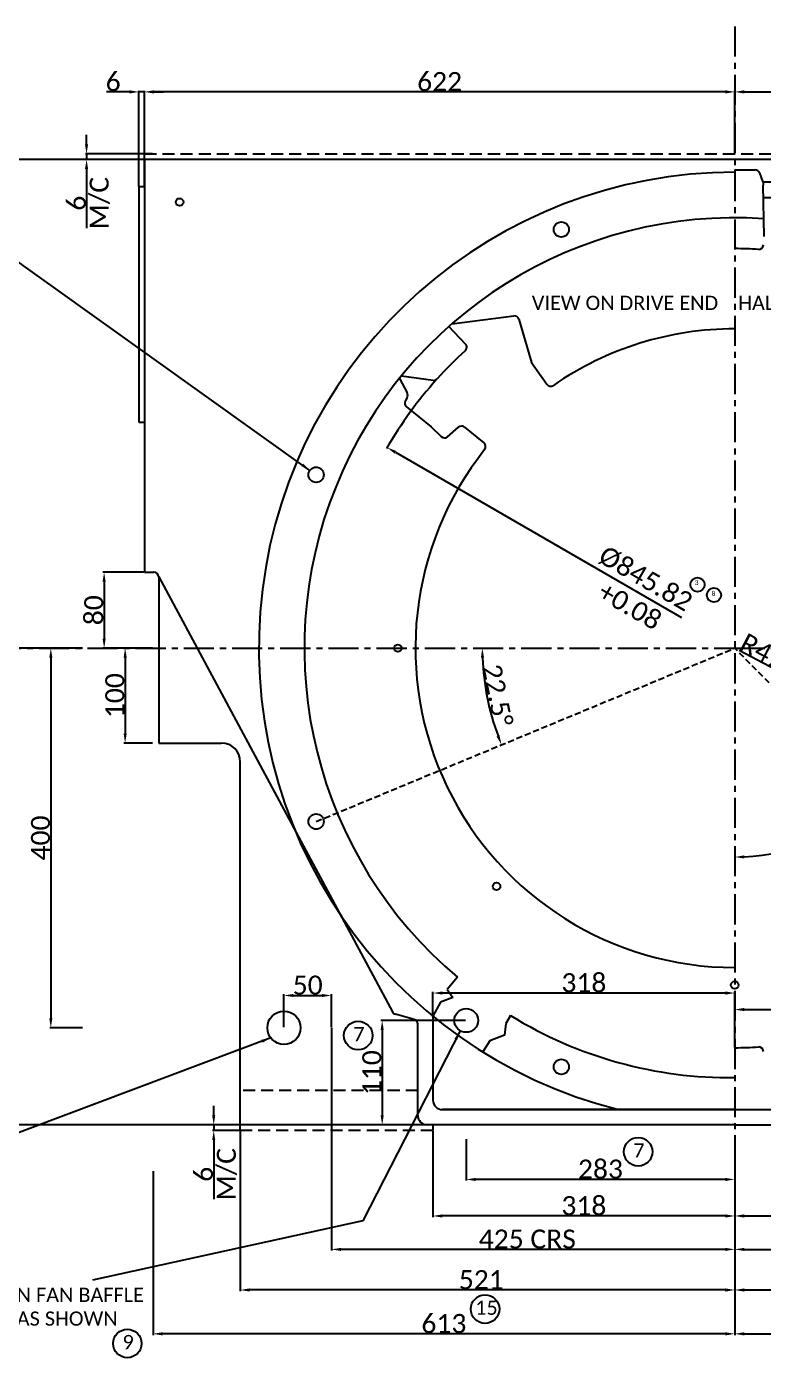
# Model space of a CAD drawing. Header units: millimetres. Extents: x -5330 to 2986, y -1292 to 4589.
# Drawn here: x -4504 to -3727, y -587 to 811 of the extents above; entities that cross this region are included whole.
import ezdxf

# ---------------------------------------------------------------- set-up
doc = ezdxf.new("R2010")
doc.units = ezdxf.units.MM
for name, pattern in [('CENTER', [50.8, 31.75, -6.35, 6.35, -6.35]), ('DASH2', [19.05, 12.7, -6.35]), ('HIDDEN', [9.525, 6.35, -3.175])]:
    doc.linetypes.add(name, pattern=pattern)
for name, color, linetype in [('centre', 5, 'CENTER'), ('dot', 1, 'DASH2'), ('line', 6, 'HIDDEN'), ('object', 7, 'Continuous')]:
    doc.layers.add(name, color=color, linetype=linetype)
doc.layers.add('dimension', color=2, linetype='Continuous', lineweight=25)
doc.styles.get("Standard").update_dxf_attribs({"font": 'calibril.ttf'})
doc.dimstyles.new('ISO-25', dxfattribs={"dimtxt": 20, "dimasz": 10, "dimexe": 1.25, "dimexo": 0.625, "dimtad": 1, "dimdsep": 46, "dimtxsty": 'Standard', "dimcen": 2.5, "dimclrt": 256, "dimadec": 0, "dimazin": 0, "dimtfac": 1, "dimtmove": 0, "dimatfit": 3, "dimfxl": 1, "dimtfillclr": 256, "dimarcsym": 0})

# ---------------------------------------------------------------- blocks, each defined once
blk = doc.blocks.new('*D4')
at = {"layer": 'Defpoints', "color": 0, "transparency": 16777216}
for p in [(-4370.6, -394.9), (-3757.6, -394.9), (-4370.6, -566.9)]:
    blk.add_point(p, dxfattribs=at)
at = {"layer": 'dimension', "color": 0, "lineweight": -2, "transparency": 16777216}
for p, q in [((-4370.6, -395.5), (-4370.6, -568.2)), ((-3757.6, -395.5), (-3757.6, -568.2)), ((-3767.6, -566.9), (-4360.6, -566.9))]:
    blk.add_line(p, q, dxfattribs=at)
at = {"layer": 'dimension', "color": 0, "transparency": 16777216}
for points in [[(-4360.6, -565.2), (-4360.6, -568.6), (-4370.6, -566.9)], [(-3767.6, -568.6), (-3767.6, -565.2), (-3757.6, -566.9)]]:
    blk.add_solid(points, dxfattribs=at)
at = {"layer": 'dimension', "transparency": 16777216, "insert": (-4064.1, -556.1), "char_height": 20, "attachment_point": 5}
blk.add_mtext('613', dxfattribs=at)
blk = doc.blocks.new('*D5')
at = {"layer": 'Defpoints', "color": 0, "transparency": 16777216}
for p in [(-4278.6, -352.7), (-3757.6, -360.7), (-4278.6, -520.7)]:
    blk.add_point(p, dxfattribs=at)
at = {"layer": 'dimension', "color": 0, "lineweight": -2, "transparency": 16777216}
for p, q in [((-4278.6, -353.3), (-4278.6, -521.9)), ((-3757.6, -361.3), (-3757.6, -521.9)), ((-3767.6, -520.7), (-4268.6, -520.7))]:
    blk.add_line(p, q, dxfattribs=at)
at = {"layer": 'dimension', "color": 0, "transparency": 16777216}
for points in [[(-4268.6, -519), (-4268.6, -522.4), (-4278.6, -520.7)], [(-3767.6, -522.4), (-3767.6, -519), (-3757.6, -520.7)]]:
    blk.add_solid(points, dxfattribs=at)
at = {"layer": 'dimension', "transparency": 16777216, "insert": (-4024.7, -509.9), "char_height": 20, "attachment_point": 5}
blk.add_mtext('521', dxfattribs=at)
blk = doc.blocks.new('*D6')
at = {"layer": 'Defpoints', "color": 0, "transparency": 16777216}
for p in [(-4182.6, -243.8), (-3757.6, -395.5), (-4182.6, -477.9)]:
    blk.add_point(p, dxfattribs=at)
at = {"layer": 'dimension', "color": 0, "lineweight": -2, "transparency": 16777216}
for p, q in [((-4182.6, -244.4), (-4182.6, -479.2)), ((-3757.6, -396.2), (-3757.6, -479.2)), ((-3767.6, -477.9), (-4172.6, -477.9))]:
    blk.add_line(p, q, dxfattribs=at)
at = {"layer": 'dimension', "color": 0, "transparency": 16777216}
for points in [[(-4172.6, -476.3), (-4172.6, -479.6), (-4182.6, -477.9)], [(-3767.6, -479.6), (-3767.6, -476.3), (-3757.6, -477.9)]]:
    blk.add_solid(points, dxfattribs=at)
at = {"layer": 'dimension', "transparency": 16777216, "insert": (-3976.2, -467.1), "char_height": 20, "attachment_point": 5}
blk.add_mtext('425 CRS', dxfattribs=at)
blk = doc.blocks.new('*D7')
at = {"layer": 'Defpoints', "color": 0, "transparency": 16777216}
for p in [(-4182.6, -210.4), (-4232.6, -244.4), (-4182.6, -244.4)]:
    blk.add_point(p, dxfattribs=at)
at = {"layer": 'dimension', "color": 0, "lineweight": -2, "transparency": 16777216}
for p, q in [((-4232.6, -243.8), (-4232.6, -209.1)), ((-4182.6, -243.8), (-4182.6, -209.1)), ((-4222.6, -210.4), (-4192.6, -210.4))]:
    blk.add_line(p, q, dxfattribs=at)
at = {"layer": 'dimension', "color": 0, "transparency": 16777216}
for points in [[(-4222.6, -208.7), (-4222.6, -212), (-4232.6, -210.4)], [(-4192.6, -212), (-4192.6, -208.7), (-4182.6, -210.4)]]:
    blk.add_solid(points, dxfattribs=at)
at = {"layer": 'dimension', "transparency": 16777216, "insert": (-4207.6, -199.5), "char_height": 20, "attachment_point": 5}
blk.add_mtext('50', dxfattribs=at)
blk = doc.blocks.new('*D8')
at = {"layer": 'Defpoints', "color": 0, "transparency": 16777216}
for p in [(-4444.3, 155.6), (-4478.3, -244.4), (-4444.3, -244.4)]:
    blk.add_point(p, dxfattribs=at)
at = {"layer": 'dimension', "color": 0, "lineweight": -2, "transparency": 16777216}
for p, q in [((-4444.9, 155.6), (-4479.5, 155.6)), ((-4478.3, 145.6), (-4478.3, -234.4)), ((-4444.9, -244.4), (-4479.5, -244.4))]:
    blk.add_line(p, q, dxfattribs=at)
at = {"layer": 'dimension', "color": 0, "transparency": 16777216}
for points in [[(-4476.6, 145.6), (-4479.9, 145.6), (-4478.3, 155.6)], [(-4479.9, -234.4), (-4476.6, -234.4), (-4478.3, -244.4)]]:
    blk.add_solid(points, dxfattribs=at)
at = {"layer": 'dimension', "transparency": 16777216, "insert": (-4489.1, -44.4), "char_height": 20, "attachment_point": 5, "rotation": 90}
blk.add_mtext('400', dxfattribs=at)
blk = doc.blocks.new('*D9')
at = {"layer": 'Defpoints', "color": 0, "transparency": 16777216}
for p in [(-4075.6, -352.7), (-3757.6, -360.7), (-4075.6, -442.7)]:
    blk.add_point(p, dxfattribs=at)
at = {"layer": 'dimension', "color": 0, "lineweight": -2, "transparency": 16777216}
for p, q in [((-4075.6, -353.3), (-4075.6, -443.9)), ((-3757.6, -361.3), (-3757.6, -443.9)), ((-3767.6, -442.7), (-4065.6, -442.7))]:
    blk.add_line(p, q, dxfattribs=at)
at = {"layer": 'dimension', "color": 0, "transparency": 16777216}
for points in [[(-4065.6, -441), (-4065.6, -444.4), (-4075.6, -442.7)], [(-3767.6, -444.4), (-3767.6, -441), (-3757.6, -442.7)]]:
    blk.add_solid(points, dxfattribs=at)
at = {"layer": 'dimension', "transparency": 16777216, "insert": (-3916.6, -431.9), "char_height": 20, "attachment_point": 5}
blk.add_mtext('318', dxfattribs=at)
blk = doc.blocks.new('*D10')
at = {"layer": 'Defpoints', "color": 0, "transparency": 16777216}
for p in [(-4040.6, -361.3), (-3757.6, -361.3), (-4040.6, -404.2)]:
    blk.add_point(p, dxfattribs=at)
at = {"layer": 'dimension', "color": 0, "lineweight": -2, "transparency": 16777216}
for p, q in [((-4040.6, -361.9), (-4040.6, -405.5)), ((-3757.6, -361.9), (-3757.6, -405.5)), ((-3767.6, -404.2), (-4030.6, -404.2))]:
    blk.add_line(p, q, dxfattribs=at)
at = {"layer": 'dimension', "color": 0, "transparency": 16777216}
for points in [[(-4030.6, -402.6), (-4030.6, -405.9), (-4040.6, -404.2)], [(-3767.6, -405.9), (-3767.6, -402.6), (-3757.6, -404.2)]]:
    blk.add_solid(points, dxfattribs=at)
at = {"layer": 'dimension', "transparency": 16777216, "insert": (-3899.1, -393.4), "char_height": 20, "attachment_point": 5}
blk.add_mtext('283', dxfattribs=at)
blk = doc.blocks.new('*D11')
at = {"layer": 'Defpoints', "color": 0, "transparency": 16777216}
for p in [(-3757.6, -394.9), (-3144.6, -394.9), (-3144.6, -566.9)]:
    blk.add_point(p, dxfattribs=at)
at = {"layer": 'dimension', "color": 0, "lineweight": -2, "transparency": 16777216}
for p, q in [((-3757.6, -395.5), (-3757.6, -568.2)), ((-3144.6, -395.5), (-3144.6, -568.2)), ((-3747.6, -566.9), (-3154.6, -566.9))]:
    blk.add_line(p, q, dxfattribs=at)
at = {"layer": 'dimension', "color": 0, "transparency": 16777216}
for points in [[(-3747.6, -565.2), (-3747.6, -568.6), (-3757.6, -566.9)], [(-3154.6, -568.6), (-3154.6, -565.2), (-3144.6, -566.9)]]:
    blk.add_solid(points, dxfattribs=at)
at = {"layer": 'dimension', "transparency": 16777216, "insert": (-3451.2, -556.1), "char_height": 20, "attachment_point": 5}
blk.add_mtext('613', dxfattribs=at)
blk = doc.blocks.new('*D12')
at = {"layer": 'Defpoints', "color": 0, "transparency": 16777216}
for p in [(-3757.6, -360.7), (-3236.6, -360.7), (-3236.6, -520.7)]:
    blk.add_point(p, dxfattribs=at)
at = {"layer": 'dimension', "color": 0, "lineweight": -2, "transparency": 16777216}
for p, q in [((-3757.6, -361.3), (-3757.6, -521.9)), ((-3236.6, -361.3), (-3236.6, -521.9)), ((-3747.6, -520.7), (-3246.6, -520.7))]:
    blk.add_line(p, q, dxfattribs=at)
at = {"layer": 'dimension', "color": 0, "transparency": 16777216}
for points in [[(-3747.6, -519), (-3747.6, -522.4), (-3757.6, -520.7)], [(-3246.6, -522.4), (-3246.6, -519), (-3236.6, -520.7)]]:
    blk.add_solid(points, dxfattribs=at)
at = {"layer": 'dimension', "transparency": 16777216, "insert": (-3490.5, -509.9), "char_height": 20, "attachment_point": 5}
blk.add_mtext('521', dxfattribs=at)
blk = doc.blocks.new('*D13')
at = {"layer": 'Defpoints', "color": 0, "transparency": 16777216}
for p in [(-3757.6, -395.5), (-3332.6, -395.5), (-3332.6, -477.9)]:
    blk.add_point(p, dxfattribs=at)
at = {"layer": 'dimension', "color": 0, "lineweight": -2, "transparency": 16777216}
for p, q in [((-3757.6, -396.2), (-3757.6, -479.2)), ((-3332.6, -396.2), (-3332.6, -479.2)), ((-3747.6, -477.9), (-3342.6, -477.9))]:
    blk.add_line(p, q, dxfattribs=at)
at = {"layer": 'dimension', "color": 0, "transparency": 16777216}
for points in [[(-3747.6, -476.3), (-3747.6, -479.6), (-3757.6, -477.9)], [(-3342.6, -479.6), (-3342.6, -476.3), (-3332.6, -477.9)]]:
    blk.add_solid(points, dxfattribs=at)
at = {"layer": 'dimension', "transparency": 16777216, "insert": (-3539, -467.1), "char_height": 20, "attachment_point": 5}
blk.add_mtext('425 CRS', dxfattribs=at)
blk = doc.blocks.new('*D14')
at = {"layer": 'Defpoints', "color": 0, "transparency": 16777216}
for p in [(-3757.6, -360.7), (-3439.6, -355.7), (-3439.6, -442.7)]:
    blk.add_point(p, dxfattribs=at)
at = {"layer": 'dimension', "color": 0, "lineweight": -2, "transparency": 16777216}
for p, q in [((-3757.6, -361.3), (-3757.6, -443.9)), ((-3439.6, -356.3), (-3439.6, -443.9)), ((-3747.6, -442.7), (-3449.6, -442.7))]:
    blk.add_line(p, q, dxfattribs=at)
at = {"layer": 'dimension', "color": 0, "transparency": 16777216}
for points in [[(-3747.6, -441), (-3747.6, -444.4), (-3757.6, -442.7)], [(-3449.6, -444.4), (-3449.6, -441), (-3439.6, -442.7)]]:
    blk.add_solid(points, dxfattribs=at)
at = {"layer": 'dimension', "transparency": 16777216, "insert": (-3598.6, -431.9), "char_height": 20, "attachment_point": 5}
blk.add_mtext('318', dxfattribs=at)
blk = doc.blocks.new('*D15')
at = {"layer": 'Defpoints', "color": 0, "transparency": 16777216}
for p in [(-4075.6, -207.8), (-4075.6, -233.6), (-3757.6, -235.6)]:
    blk.add_point(p, dxfattribs=at)
at = {"layer": 'dimension', "color": 0, "lineweight": -2, "transparency": 16777216}
for p, q in [((-4075.6, -232.9), (-4075.6, -206.5)), ((-3767.6, -207.8), (-4065.6, -207.8)), ((-3757.6, -235), (-3757.6, -206.5))]:
    blk.add_line(p, q, dxfattribs=at)
at = {"layer": 'dimension', "color": 0, "transparency": 16777216}
for points in [[(-4065.6, -206.1), (-4065.6, -209.5), (-4075.6, -207.8)], [(-3767.6, -209.5), (-3767.6, -206.1), (-3757.6, -207.8)]]:
    blk.add_solid(points, dxfattribs=at)
at = {"layer": 'dimension', "transparency": 16777216, "insert": (-3916.6, -197), "char_height": 20, "attachment_point": 5}
blk.add_mtext('318', dxfattribs=at)
blk = doc.blocks.new('*D16')
at = {"layer": 'Defpoints', "color": 0, "transparency": 16777216}
for p in [(-4541.3, 155.6), (-3757.6, 155.6), (-3757.6, 155.6), (-4021.4, 120.9), (-4198.8, -27.1)]:
    blk.add_point(p, dxfattribs=at)
at = {"layer": 'dimension', "color": 0, "lineweight": -2, "transparency": 16777216}
blk.add_arc((-3757.6, 155.6), 266, 182.1539, 200.3461, dxfattribs=at)
at = {"layer": 'dimension', "color": 0, "transparency": 16777216}
for points in [[(-4021.8, 145.7), (-4025.1, 145.6), (-4023.6, 155.6)], [(-4008.6, 62.5), (-4005.5, 63.7), (-4003.4, 53.8)]]:
    blk.add_solid(points, dxfattribs=at)
at = {"layer": 'dimension', "transparency": 16777216, "insert": (-4007.6, 105.9), "char_height": 20, "attachment_point": 5, "rotation": 281.25}
blk.add_mtext('22.5°', dxfattribs=at)
blk = doc.blocks.new('*D17')
at = {"layer": 'Defpoints', "color": 0, "transparency": 16777216}
for p in [(-3757.6, 810.7), (-3757.6, 155.6), (-3700.9, -57.1), (-3459.6, -144.8), (-3757.6, -394.9)]:
    blk.add_point(p, dxfattribs=at)
at = {"layer": 'dimension', "color": 0, "lineweight": -2, "transparency": 16777216}
blk.add_arc((-3757.6, 155.6), 220.2, 272.6026, 312.1674, dxfattribs=at)
at = {"layer": 'dimension', "color": 0, "transparency": 16777216}
for points in [[(-3608.7, -8.8), (-3611, -6.4), (-3602.6, -0.7)], [(-3747.7, -62.7), (-3747.6, -66), (-3757.6, -64.5)]]:
    blk.add_solid(points, dxfattribs=at)
at = {"layer": 'dimension', "transparency": 16777216, "insert": (-3678, -37.7), "char_height": 20, "attachment_point": 5, "rotation": 22.385}
blk.add_mtext('45%%d', dxfattribs=at)
blk = doc.blocks.new('*D18')
at = {"layer": 'Defpoints', "color": 0, "transparency": 16777216}
for p in [(-3757.6, 155.6), (-3337.4, -65.9)]:
    blk.add_point(p, dxfattribs=at)
at = {"layer": 'dimension', "color": 0, "lineweight": -2, "transparency": 16777216}
blk.add_line((-3346.3, -61.2), (-3753, 153.2), dxfattribs=at)
at = {"layer": 'dimension', "color": 0, "transparency": 16777216}
blk.add_solid([(-3347.1, -62.7), (-3345.5, -59.8), (-3337.4, -65.9)], dxfattribs=at)
at = {"layer": 'dimension', "transparency": 16777216, "insert": (-3721.1, 148.5), "char_height": 20, "attachment_point": 5, "rotation": 332.2016}
blk.add_mtext('R475', dxfattribs=at)
blk = doc.blocks.new('*D20')
at = {"layer": 'Defpoints', "color": 0, "transparency": 16777216}
for p in [(-4379.6, 235.6), (-4422.1, 155.6), (-4379.6, 155.6)]:
    blk.add_point(p, dxfattribs=at)
at = {"layer": 'dimension', "color": 0, "lineweight": -2, "transparency": 16777216}
for p, q in [((-4380.2, 235.6), (-4423.4, 235.6)), ((-4422.1, 225.6), (-4422.1, 165.6)), ((-4380.2, 155.6), (-4423.4, 155.6))]:
    blk.add_line(p, q, dxfattribs=at)
at = {"layer": 'dimension', "color": 0, "transparency": 16777216}
for points in [[(-4420.5, 225.6), (-4423.8, 225.6), (-4422.1, 235.6)], [(-4423.8, 165.6), (-4420.5, 165.6), (-4422.1, 155.6)]]:
    blk.add_solid(points, dxfattribs=at)
at = {"layer": 'dimension', "transparency": 16777216, "insert": (-4433, 195.6), "char_height": 20, "attachment_point": 5, "rotation": 90}
blk.add_mtext('80', dxfattribs=at)
blk = doc.blocks.new('*D21')
at = {"layer": 'Defpoints', "color": 0, "transparency": 16777216}
for p in [(-4370.6, 155.6), (-4400, 55.6), (-4370.6, 55.6)]:
    blk.add_point(p, dxfattribs=at)
at = {"layer": 'dimension', "color": 0, "lineweight": -2, "transparency": 16777216}
for p, q in [((-4371.2, 155.6), (-4401.2, 155.6)), ((-4400, 145.6), (-4400, 65.6)), ((-4371.2, 55.6), (-4401.2, 55.6))]:
    blk.add_line(p, q, dxfattribs=at)
at = {"layer": 'dimension', "color": 0, "transparency": 16777216}
for points in [[(-4398.3, 145.6), (-4401.6, 145.6), (-4400, 155.6)], [(-4401.6, 65.6), (-4398.3, 65.6), (-4400, 55.6)]]:
    blk.add_solid(points, dxfattribs=at)
at = {"layer": 'dimension', "transparency": 16777216, "insert": (-4410.8, 105.6), "char_height": 20, "attachment_point": 5, "rotation": 90}
blk.add_mtext('100', dxfattribs=at)
blk = doc.blocks.new('*D22')
at = {"layer": 'Defpoints', "color": 0, "transparency": 16777216}
for p in [(-4541.3, 155.6), (-4647.3, -346.7), (-4091.6, -346.7)]:
    blk.add_point(p, dxfattribs=at)
at = {"layer": 'dimension', "color": 0, "lineweight": -2, "transparency": 16777216}
for p, q in [((-4542, 155.6), (-4648.6, 155.6)), ((-4647.3, 145.6), (-4647.3, -336.7)), ((-4092.2, -346.7), (-4648.6, -346.7))]:
    blk.add_line(p, q, dxfattribs=at)
at = {"layer": 'dimension', "color": 0, "transparency": 16777216}
for points in [[(-4645.7, 145.6), (-4649, 145.6), (-4647.3, 155.6)], [(-4649, -336.7), (-4645.7, -336.7), (-4647.3, -346.7)]]:
    blk.add_solid(points, dxfattribs=at)
at = {"layer": 'dimension', "transparency": 16777216, "insert": (-4658.2, -95.5), "char_height": 20, "attachment_point": 5, "rotation": 90}
blk.add_mtext('500', dxfattribs=at)
blk = doc.blocks.new('*D25')
at = {"layer": 'Defpoints', "color": 0, "transparency": 16777216}
for p in [(-4591.5, 670.6), (-4379.6, 670.6), (-4479.5, 155.6)]:
    blk.add_point(p, dxfattribs=at)
at = {"layer": 'dimension', "color": 0, "lineweight": -2, "transparency": 16777216}
for p, q in [((-4380.2, 670.6), (-4592.8, 670.6)), ((-4591.5, 165.6), (-4591.5, 660.6)), ((-4480.1, 155.6), (-4592.8, 155.6))]:
    blk.add_line(p, q, dxfattribs=at)
at = {"layer": 'dimension', "color": 0, "transparency": 16777216}
for points in [[(-4589.8, 660.6), (-4593.2, 660.6), (-4591.5, 670.6)], [(-4593.2, 165.6), (-4589.8, 165.6), (-4591.5, 155.6)]]:
    blk.add_solid(points, dxfattribs=at)
at = {"layer": 'dimension', "transparency": 16777216, "insert": (-4602.3, 413.1), "char_height": 20, "attachment_point": 5, "rotation": 90}
blk.add_mtext('515', dxfattribs=at)
blk = doc.blocks.new('*D26')
at = {"layer": 'Defpoints', "color": 0, "transparency": 16777216}
for p in [(-4379.6, 741.8), (-4379.6, 676.6), (-3757.6, 676.6)]:
    blk.add_point(p, dxfattribs=at)
at = {"layer": 'dimension', "color": 0, "lineweight": -2, "transparency": 16777216}
for p, q in [((-4379.6, 677.2), (-4379.6, 743)), ((-3767.6, 741.8), (-4369.6, 741.8)), ((-3757.6, 677.2), (-3757.6, 743))]:
    blk.add_line(p, q, dxfattribs=at)
at = {"layer": 'dimension', "color": 0, "transparency": 16777216}
for points in [[(-4369.6, 743.5), (-4369.6, 740.1), (-4379.6, 741.8)], [(-3767.6, 740.1), (-3767.6, 743.5), (-3757.6, 741.8)]]:
    blk.add_solid(points, dxfattribs=at)
at = {"layer": 'dimension', "transparency": 16777216, "insert": (-4068.6, 752.6), "char_height": 20, "attachment_point": 5}
blk.add_mtext('622', dxfattribs=at)
blk = doc.blocks.new('*D27')
at = {"layer": 'Defpoints', "color": 0, "transparency": 16777216}
for p in [(-3135.6, 741.8), (-3757.6, 676.6), (-3135.6, 676.6)]:
    blk.add_point(p, dxfattribs=at)
at = {"layer": 'dimension', "color": 0, "lineweight": -2, "transparency": 16777216}
for p, q in [((-3757.6, 677.2), (-3757.6, 743)), ((-3747.6, 741.8), (-3145.6, 741.8)), ((-3135.6, 677.2), (-3135.6, 743))]:
    blk.add_line(p, q, dxfattribs=at)
at = {"layer": 'dimension', "color": 0, "transparency": 16777216}
for points in [[(-3747.6, 743.5), (-3747.6, 740.1), (-3757.6, 741.8)], [(-3145.6, 740.1), (-3145.6, 743.5), (-3135.6, 741.8)]]:
    blk.add_solid(points, dxfattribs=at)
at = {"layer": 'dimension', "transparency": 16777216, "insert": (-3446.6, 752.6), "char_height": 20, "attachment_point": 5}
blk.add_mtext('622', dxfattribs=at)
blk = doc.blocks.new('*D28')
at = {"layer": 'Defpoints', "color": 0, "transparency": 16777216}
for p in [(-4385.6, 741.8), (-4385.6, 641.6), (-4379.6, 641.6)]:
    blk.add_point(p, dxfattribs=at)
at = {"layer": 'dimension', "color": 0, "lineweight": -2, "transparency": 16777216}
for p, q in [((-4395.6, 741.8), (-4419.6, 741.8)), ((-4385.6, 642.2), (-4385.6, 743)), ((-4379.6, 741.8), (-4385.6, 741.8)), ((-4379.6, 642.2), (-4379.6, 743)), ((-4369.6, 741.8), (-4359.6, 741.8))]:
    blk.add_line(p, q, dxfattribs=at)
at = {"layer": 'dimension', "color": 0, "transparency": 16777216}
for points in [[(-4395.6, 740.1), (-4395.6, 743.5), (-4385.6, 741.8)], [(-4369.6, 743.5), (-4369.6, 740.1), (-4379.6, 741.8)]]:
    blk.add_solid(points, dxfattribs=at)
at = {"layer": 'dimension', "transparency": 16777216, "insert": (-4412.6, 752.6), "char_height": 20, "attachment_point": 5}
blk.add_mtext('6', dxfattribs=at)
blk = doc.blocks.new('*D30')
at = {"layer": 'Defpoints', "color": 0, "transparency": 16777216}
for p in [(-4123.9, 367.1), (-3391.4, -55.8)]:
    blk.add_point(p, dxfattribs=at)
at = {"layer": 'dimension', "color": 0, "lineweight": -2, "transparency": 16777216}
blk.add_line((-4115.2, 362.1), (-3813.9, 188.1), dxfattribs=at)
blk.add_arc((-3757.6, 155.6), 422.9, 137.9308, 150.1693, dxfattribs=at)
at = {"layer": 'dimension', "color": 0, "transparency": 16777216}
blk.add_solid([(-4114.4, 363.5), (-4116, 360.6), (-4123.9, 367.1)], dxfattribs=at)
at = {"layer": 'dimension', "transparency": 16777216, "insert": (-3859.7, 214.6), "char_height": 20, "attachment_point": 5, "rotation": 330}
blk.add_mtext('Ø845.82\\P+0.08', dxfattribs=at)
blk = doc.blocks.new('*D34')
at = {"layer": 'Defpoints', "color": 0, "transparency": 16777216}
for p in [(-4370.6, 676.6), (-4440.6, 670.6), (-4370.6, 670.6)]:
    blk.add_point(p, dxfattribs=at)
at = {"layer": 'dimension', "color": 0, "lineweight": -2, "transparency": 16777216}
for p, q in [((-4440.6, 686.6), (-4440.6, 696.6)), ((-4371.2, 676.6), (-4441.9, 676.6)), ((-4440.6, 676.6), (-4440.6, 670.6)), ((-4371.2, 670.6), (-4441.9, 670.6)), ((-4440.6, 660.6), (-4440.6, 598.3))]:
    blk.add_line(p, q, dxfattribs=at)
at = {"layer": 'dimension', "color": 0, "transparency": 16777216}
for points in [[(-4442.3, 686.6), (-4439, 686.6), (-4440.6, 676.6)], [(-4439, 660.6), (-4442.3, 660.6), (-4440.6, 670.6)]]:
    blk.add_solid(points, dxfattribs=at)
at = {"layer": 'dimension', "transparency": 16777216, "char_height": 20, "attachment_point": 5, "rotation": 90}
for s, insert in [('M/C', (-4426.7, 624.5)), ('6', (-4451.4, 624.5))]:
    blk.add_mtext(s, dxfattribs=dict(at, insert=insert))
blk = doc.blocks.new('*D38')
at = {"layer": 'Defpoints', "color": 0, "transparency": 16777216}
for p in [(-3416.2, -225.2), (-3757.6, -265.4), (-3416.2, -265.4)]:
    blk.add_point(p, dxfattribs=at)
at = {"layer": 'dimension', "color": 0, "lineweight": -2, "transparency": 16777216}
for p, q in [((-3757.6, -264.8), (-3757.6, -223.9)), ((-3747.6, -225.2), (-3426.2, -225.2)), ((-3416.2, -264.8), (-3416.2, -223.9))]:
    blk.add_line(p, q, dxfattribs=at)
at = {"layer": 'dimension', "color": 0, "transparency": 16777216}
for points in [[(-3747.6, -223.5), (-3747.6, -226.9), (-3757.6, -225.2)], [(-3426.2, -226.9), (-3426.2, -223.5), (-3416.2, -225.2)]]:
    blk.add_solid(points, dxfattribs=at)
at = {"layer": 'dimension', "transparency": 16777216, "insert": (-3586.9, -214.4), "char_height": 20, "attachment_point": 5}
blk.add_mtext('383', dxfattribs=at)
blk = doc.blocks.new('*D41')
at = {"layer": 'Defpoints', "color": 0, "transparency": 16777216}
for p in [(-4040.6, -236.7), (-4129.1, -346.7), (-4040.6, -346.7)]:
    blk.add_point(p, dxfattribs=at)
at = {"layer": 'dimension', "color": 0, "lineweight": -2, "transparency": 16777216}
for p, q in [((-4041.2, -236.7), (-4130.4, -236.7)), ((-4129.1, -246.7), (-4129.1, -336.7)), ((-4041.2, -346.7), (-4130.4, -346.7))]:
    blk.add_line(p, q, dxfattribs=at)
at = {"layer": 'dimension', "color": 0, "transparency": 16777216}
for points in [[(-4127.5, -246.7), (-4130.8, -246.7), (-4129.1, -236.7)], [(-4130.8, -336.7), (-4127.5, -336.7), (-4129.1, -346.7)]]:
    blk.add_solid(points, dxfattribs=at)
at = {"layer": 'dimension', "transparency": 16777216, "insert": (-4140, -291.7), "char_height": 20, "attachment_point": 5, "rotation": 90}
blk.add_mtext('110', dxfattribs=at)
blk = doc.blocks.new('*D43')
at = {"layer": 'Defpoints', "color": 0, "transparency": 16777216}
for p in [(-4278.6, -346.7), (-4306.6, -352.7), (-4278.6, -352.7)]:
    blk.add_point(p, dxfattribs=at)
at = {"layer": 'dimension', "color": 0, "lineweight": -2, "transparency": 16777216}
for p, q in [((-4306.6, -336.7), (-4306.6, -326.7)), ((-4279.2, -346.7), (-4307.9, -346.7)), ((-4306.6, -346.7), (-4306.6, -352.7)), ((-4279.2, -352.7), (-4307.9, -352.7)), ((-4306.6, -362.7), (-4306.6, -424.9))]:
    blk.add_line(p, q, dxfattribs=at)
at = {"layer": 'dimension', "color": 0, "transparency": 16777216}
for points in [[(-4308.3, -336.7), (-4305, -336.7), (-4306.6, -346.7)], [(-4305, -362.7), (-4308.3, -362.7), (-4306.6, -352.7)]]:
    blk.add_solid(points, dxfattribs=at)
at = {"layer": 'dimension', "transparency": 16777216, "char_height": 20, "attachment_point": 5, "rotation": 90}
for s, insert in [('M/C', (-4292.7, -398.8)), ('6', (-4317.4, -398.8))]:
    blk.add_mtext(s, dxfattribs=dict(at, insert=insert))

msp = doc.modelspace()

# ---------------------------------------------------------------- linework, layer by layer
at = {"layer": 'centre'}
for p, q in [((-3757.62, 810.686), (-3757.62, -394.908)), ((-4541.337, 155.622), (-3757.62, 155.622)), ((-3757.62, 155.622), (-2891.973, 155.622))]:
    msp.add_line(p, q, dxfattribs=at)
at = {"layer": 'dimension'}
for centre, radius in [((-3796.894, 222.635), 7.5), ((-3779.575, 211.562), 7.5), ((-4154.406, -252.569), 15.039), ((-3859.386, -375.057), 15.039), ((-4020.684, -540.837), 15.039), ((-4397.645, -577.086), 15.039)]:
    msp.add_circle(centre, radius, dxfattribs=at)
at = {"layer": 'dot'}
for p, q in [((-4379.62, 670.622), (-4379.62, 676.622)), ((-4379.62, 676.622), (-3144.62, 676.622)), ((-4091.62, -310.655), (-4278.62, -310.655)), ((-4278.62, -352.655), (-4278.62, -346.655)), ((-4075.62, -346.655), (-4075.62, -352.655)), ((-3757.62, -346.655), (-4040.62, -346.655)), ((-4075.62, -352.655), (-4278.62, -352.655))]:
    msp.add_line(p, q, dxfattribs=at)
at = {"layer": 'line'}
for p in [(-4198.773, -27.11), (-3459.64, -144.761)]:
    msp.add_line(p, (-3757.62, 155.622), dxfattribs=at)
at = {"layer": 'object'}
for p, q in [((-4342.62, 670.622), (-4379.62, 670.622)), ((-4379.62, 670.622), (-4379.62, 235.622)), ((-3757.62, 670.622), (-4342.62, 670.622)), ((-3144.62, 670.622), (-3757.62, 670.622)), ((-3144.62, 670.622), (-3757.62, 670.622)), ((-3757.62, 659.622), (-3736.054, 659.622)), ((-3757.62, 659.622), (-3757.62, 657.122)), ((-3731.387, 656.416), (-3728.048, 646.622)), ((-3443.62, 646.622), (-3728.048, 646.622)), ((-3727.664, 646.622), (-3727.664, 643.455)), ((-3726.701, 589.521), (-3727.664, 643.455)), ((-4379.62, 641.622), (-4385.62, 641.622)), ((-4385.62, 641.622), (-4385.62, 393.598)), ((-3727.664, 630.622), (-3489.796, 630.622)), ((-4055.82, 497.292), (-3990.574, 505.735)), ((-4041.376, 476.135), (-4059.03, 494.593)), ((-3985.132, 502.172), (-3971.858, 456.51)), ((-3971.858, 456.51), (-3955.674, 433.78)), ((-4111.028, 439.813), (-4102.834, 424.56)), ((-4075.524, 437.848), (-4108.916, 442.392)), ((-4102.819, 419.854), (-4104.856, 416.007)), ((-4103.584, 409.782), (-4077.61, 388.743)), ((-4385.62, 393.598), (-4379.62, 393.622)), ((-4077.61, 388.743), (-4066.916, 378.501)), ((-4060.151, 378.361), (-4048.759, 388.401)), ((-4042.287, 388.52), (-4021.903, 371.843)), ((-4379.62, 235.622), (-4369.62, 235.622)), ((-4364.62, 230.622), (-4364.62, 55.622)), ((-4364.62, 230.622), (-4118.348, -227.754)), ((-4364.62, 55.622), (-4298.62, 55.622)), ((-4278.62, -346.655), (-4278.62, 35.622)), ((-4049.819, -191.196), (-4060.689, -204.098)), ((-4060.689, -204.098), (-4054.717, -212.559)), ((-4067.657, -217.536), (-4075.62, -232.165)), ((-4054.717, -212.559), (-4067.657, -217.536)), ((-4095.305, -235.651), (-4115.258, -230.211)), ((-4075.62, -232.165), (-4075.62, -320.655)), ((-3993.907, -231.458), (-3998.947, -239.715)), ((-4091.62, -336.655), (-4091.62, -240.475)), ((-3998.947, -239.715), (-4000.095, -252.345)), ((-4015.751, -258.19), (-4023.044, -269.881)), ((-4000.095, -252.345), (-4015.751, -258.19)), ((-4065.62, -330.655), (-3439.62, -330.655)), ((-3757.62, -330.655), (-4065.62, -330.655)), ((-3757.62, -346.655), (-4091.62, -346.655)), ((-4075.62, -346.655), (-4091.62, -346.655)), ((-3757.62, -346.655), (-4081.62, -346.655)), ((-4075.62, -346.655), (-4075.62, -346.655)), ((-3757.62, -346.655), (-3394.62, -346.655))]:
    msp.add_line(p, q, dxfattribs=at)
for centre, radius in [((-4342.62, 625.622), 4), ((-3940.351, 596.774), 8), ((-4198.773, 338.353), 8), ((-4112.62, 155.622), 4), ((-4198.773, -27.11), 8), ((-4008.643, -95.401), 4), ((-3757.62, -199.378), 4), ((-4232.62, -244.378), 17.5), ((-4040.62, -236.655), 12.5), ((-3940.351, -285.531), 8)]:
    msp.add_circle(centre, radius, dxfattribs=at)
for centre, radius, start, end in [((-3757.62, 155.622), 501.5, 90, 255.846576), ((-3736.054, 654.622), 5, 21.037511, 90), ((-3757.62, 155.622), 453.5, 86.132556, 229.885373), ((-3757.62, 155.622), 421, 86.596556, 90), ((-3732.33, 580.87), 5, 266.596556, 355.924055), ((-3989.933, 500.776), 5, 16.209025, 97.372436), ((-3757.62, 155.622), 336.5, 90, 124.612629), ((-4044.99, 472.679), 5, 312.188027, 43.723951), ((-3757.62, 155.622), 422.91, 132.188027, 137.84616), ((-4074.849, 442.802), 5, 262.250245, 317.84616), ((-3951.601, 436.68), 5, 215.451543, 304.612629), ((-4107.238, 422.193), 5, 332.102729, 28.246546), ((-4100.437, 413.668), 5, 152.102729, 230.992527), ((-4063.457, 382.112), 5, 226.236948, 311.391531), ((-4045.453, 384.65), 5, 50.711905, 131.391531), ((-3757.62, 155.622), 336.5, 141.550819, 270), ((-4025.069, 367.973), 5, 321.550819, 50.711905), ((-4369.62, 230.622), 5, 0, 90), ((-4298.62, 35.622), 20, 0, 90), ((-4113.943, -225.387), 5, 208.247915, 254.751772), ((-4096.62, -240.475), 5, 0, 74.751772), ((-3762.194, 145.57), 442.54, 238.426142, 270.592238), ((-3757.62, 155.622), 421, 270, 273.403444), ((-3732.33, -269.627), 5, 4.075945, 93.403444), ((-4065.62, -320.655), 10, 180, 270), ((-4081.62, -336.655), 10, 180, 270)]:
    msp.add_arc(centre, radius, start, end, dxfattribs=at)

# ---------------------------------------------------------------- texts
at = {"layer": 'dimension', "attachment_point": 1}
for s, insert, char_height, width in [('{VIEW ON DRIVE END    HALF SECTION E-E}', (-3971.456, 526.951), 15, 420.05311), ('{ 3}', (-3801.552, 227.162), 5, 10.03738), ('{ 8}', (-3783.805, 215.74), 5, 9.53598), ('{ 7}', (-4164.827, -243.577), 15, 21.33515), ('{ 7}', (-3869.807, -366.065), 15, 21.33515), ('{2 HOLES IN FAN BAFFLE\\P  SPACED AS SHOWN}', (-4604.607, -518.325), 15, 223.88952), ('{15 }', (-4031.105, -531.845), 15, 21.33515), ('{ 9}', (-4408.065, -568.094), 15, 21.33515)]:
    msp.add_mtext(s, dxfattribs=dict(at, insert=insert, char_height=char_height, width=width))

# ---------------------------------------------------------------- dimensions: what is measured, and where the dimension line sits
at = {"layer": 'dimension'}
dim = msp.add_angular_dim_2l(base=(-3700.921, -57.12), line1=((-3757.62, 810.686), (-3757.62, -394.908)), line2=((-3459.64, -144.761), (-3757.62, 155.622)), dimstyle='ISO-25', dxfattribs=at)
dim.commit()
dim.dimension.update_dxf_attribs({"geometry": '*D17', "text_midpoint": (-3678.011, -37.669)})
for p1, p2, distance, picture, middle in [((-4379.62, 641.622), (-4385.62, 641.622), -100.177, '*D28', (-4412.615, 752.624)), ((-4232.62, -244.378), (-4182.62, -244.378), 34, '*D7', (-4207.62, -199.543))]:
    dim = msp.add_aligned_dim(p1=p1, p2=p2, distance=distance, dimstyle='ISO-25', dxfattribs=at)
    dim.commit()
    dim.dimension.update_dxf_attribs({"geometry": picture, "text_midpoint": middle})
for base, p1, p2, picture, middle in [((-4379.62, 741.799), (-3757.62, 676.622), (-4379.62, 676.622), '*D26', (-4068.62, 752.634)), ((-4075.62, -442.688), (-3757.62, -360.688), (-4075.62, -352.655), '*D9', (-3916.62, -431.853)), ((-4040.62, -404.246), (-3757.62, -361.313), (-4040.62, -361.313), '*D10', (-3899.12, -393.411))]:
    dim = msp.add_linear_dim(base=base, p1=p1, p2=p2, dimstyle='ISO-25', dxfattribs=at)
    dim.commit()
    dim.dimension.update_dxf_attribs({"geometry": picture, "text_midpoint": middle})
for base, p1, p2, angle, picture, middle in [((-3135.62, 741.799), (-3757.62, 676.622), (-3135.62, 676.622), 180, '*D27', (-3446.62, 752.634)), ((-4591.507, 670.622), (-4479.507, 155.622), (-4379.62, 670.622), 90, '*D25', (-4602.272, 413.122)), ((-4422.145, 155.622), (-4379.62, 235.622), (-4379.62, 155.622), 90, '*D20', (-4432.98, 195.622)), ((-4478.257, -244.378), (-4444.257, 155.622), (-4444.257, -244.378), 90, '*D8', (-4489.092, -44.378)), ((-4399.964, 55.622), (-4370.62, 155.622), (-4370.62, 55.622), 90, '*D21', (-4410.799, 105.622)), ((-4129.12, -346.655), (-4040.62, -236.655), (-4040.62, -346.655), 90, '*D41', (-4139.955, -291.655)), ((-3439.62, -442.688), (-3757.62, -360.688), (-3439.62, -355.655), 180, '*D14', (-3598.62, -431.853))]:
    dim = msp.add_linear_dim(base=base, p1=p1, p2=p2, angle=angle, dimstyle='ISO-25', dxfattribs=at)
    dim.commit()
    dim.dimension.update_dxf_attribs({"geometry": picture, "text_midpoint": middle})
dim = msp.add_aligned_dim(p1=(-4370.62, 676.622), p2=(-4370.62, 670.622), distance=-70, dimstyle='ISO-25', override={"dimpost": '<>\\XM/C'}, dxfattribs=at)
dim.commit()
dim.dimension.update_dxf_attribs({"geometry": '*D34', "text_midpoint": (-4451.445, 624.477)})
dim = msp.add_diameter_dim_2p(p1=(-3391.369, -55.833), p2=(-4123.871, 367.077), dimstyle='ISO-25', override={"dimpost": 'Ø<>\\X+0.08'}, dxfattribs=at)
dim.commit()
dim.dimension.update_dxf_attribs({"geometry": '*D30', "text_midpoint": (-3859.69, 214.551), "dimtype": 163})
dim = msp.add_radius_dim(center=(-3757.62, 155.622), mpoint=(-3337.438, -65.901), dimstyle='ISO-25', override={"dimtmove": 0}, dxfattribs=at)
dim.commit()
dim.dimension.update_dxf_attribs({"geometry": '*D18', "text_midpoint": (-3726.067, 138.987), "dimtype": 164})
dim = msp.add_linear_dim(base=(-4647.337, -346.655), p1=(-4541.337, 155.622), p2=(-4091.62, -346.655), angle=90, text='500', dimstyle='ISO-25', dxfattribs=at)
dim.commit()
dim.dimension.update_dxf_attribs({"geometry": '*D22', "text_midpoint": (-4658.172, -95.517)})
dim = msp.add_angular_dim_2l(base=(-4021.366, 120.899), line1=((-4541.337, 155.622), (-3757.62, 155.622)), line2=((-4198.773, -27.11), (-3757.62, 155.622)), text='22.5°', dimstyle='ISO-25', dxfattribs=at)
dim.commit()
dim.dimension.update_dxf_attribs({"geometry": '*D16', "text_midpoint": (-4007.619, 105.894)})
for base, p1, p2, picture, middle in [((-4075.62, -207.787), (-3757.62, -235.645), (-4075.62, -233.556), '*D15', (-3916.62, -207.787)), ((-4278.62, -520.688), (-3757.62, -360.688), (-4278.62, -352.655), '*D5', (-4024.73, -520.688))]:
    dim = msp.add_linear_dim(base=base, p1=p1, p2=p2, dimstyle='ISO-25', dxfattribs=at)
    dim.commit()
    dim.dimension.update_dxf_attribs({"geometry": picture, "text_midpoint": middle, "dimtype": 160})
dim = msp.add_linear_dim(base=(-3416.182, -225.199), p1=(-3757.62, -265.378), p2=(-3416.182, -265.378), text='383', dimstyle='ISO-25', dxfattribs=at)
dim.commit()
dim.dimension.update_dxf_attribs({"geometry": '*D38', "text_midpoint": (-3586.901, -214.364)})
for base, p1, p2, override, picture, middle in [((-4182.62, -477.925), (-3757.62, -395.533), (-4182.62, -243.753), {"dimpost": '<> CRS'}, '*D6', (-3976.209, -477.925)), ((-4370.62, -566.908), (-3757.62, -394.908), (-4370.62, -394.908), {"dimpost": ''}, '*D4', (-4064.073, -566.908))]:
    dim = msp.add_linear_dim(base=base, p1=p1, p2=p2, dimstyle='ISO-25', override=override, dxfattribs=at)
    dim.commit()
    dim.dimension.update_dxf_attribs({"geometry": picture, "text_midpoint": middle, "dimtype": 160})
dim = msp.add_linear_dim(base=(-4306.62, -352.655), p1=(-4278.62, -346.655), p2=(-4278.62, -352.655), angle=90, dimstyle='ISO-25', override={"dimpost": '<>\\XM/C'}, dxfattribs=at)
dim.commit()
dim.dimension.update_dxf_attribs({"geometry": '*D43', "text_midpoint": (-4317.445, -398.8)})
dim = msp.add_linear_dim(base=(-3236.62, -520.688), p1=(-3757.62, -360.688), p2=(-3236.62, -360.688), angle=180, dimstyle='ISO-25', dxfattribs=at)
dim.commit()
dim.dimension.update_dxf_attribs({"geometry": '*D12', "text_midpoint": (-3490.511, -520.688), "dimtype": 160})
for base, p1, p2, override, picture, middle in [((-3144.62, -566.908), (-3757.62, -394.908), (-3144.62, -394.908), {"dimpost": ''}, '*D11', (-3451.167, -566.908)), ((-3332.62, -477.925), (-3757.62, -395.533), (-3332.62, -395.533), {"dimpost": '<> CRS'}, '*D13', (-3539.032, -477.925))]:
    dim = msp.add_linear_dim(base=base, p1=p1, p2=p2, angle=180, dimstyle='ISO-25', override=override, dxfattribs=at)
    dim.commit()
    dim.dimension.update_dxf_attribs({"geometry": picture, "text_midpoint": middle, "dimtype": 160})

# ---------------------------------------------------------------- leaders
at = {"layer": 'dimension', "annotation_type": 0, "has_hookline": 1, "hookline_direction": 1, "text_width": 313.323}
msp.add_leader([(-4205.283, 343.002), (-4707.463, 701.567), (-4717.463, 701.567)], dimstyle='ISO-25', dxfattribs=at)
at = {"layer": 'dimension'}
for points in [[(-4046.79, -247.526), (-4149.65, -447.766), (-4434.46, -510.235)], [(-4246.496, -255.042), (-4587.507, -383.424)]]:
    msp.add_leader(points, dimstyle='ISO-25', dxfattribs=at)

doc.saveas('drawing.dxf')
